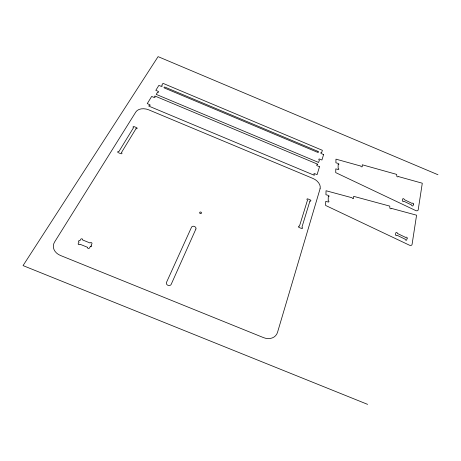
<?xml version="1.0" encoding="UTF-8"?>
<svg xmlns="http://www.w3.org/2000/svg" width="461" height="461" viewBox="0 0 461 461"><rect width="100%" height="100%" fill="white"/><g stroke="black" fill="none" stroke-linecap="round" stroke-linejoin="round"><path stroke-width="0.69" d="M367.619 404.366L23.05 265.599L158.083 56.634L437.95 174.731M338.167 164.525L338.109 168.403A0.778 0.519 28.6 0 1 338.829 169.152A0.778 0.519 28.6 0 1 338.097 169.504L335.792 168.87L335.729 172.627L415.62 210.516A2.426 1.585 34 0 0 418.208 209.841L422.288 183.219L398.183 176.5A0.761 0.484 31.7 0 1 397.52 176.845A0.761 0.484 31.7 0 1 396.794 176.108L396.691 174.396L362.242 164.773L362.271 166.479A0.766 0.496 29.7 0 1 361.568 166.824A0.766 0.496 29.7 0 1 360.854 166.087L335.965 159.143L335.902 162.802L338.184 163.436A0.772 0.513 28.4 0 1 338.893 164.179A0.772 0.513 28.4 0 1 338.167 164.525M328.295 196.565L328.186 200.794A0.813 0.565 29.4 0 1 328.935 201.601A0.813 0.565 29.4 0 1 328.157 201.999L325.737 201.353L325.616 205.45L409.351 245.154A2.553 1.735 35.6 0 0 412.082 244.359L416.577 215.189L391.32 208.366A0.795 0.53 32.9 0 1 390.623 208.764A0.795 0.53 32.9 0 1 389.862 207.974L389.77 206.113L353.645 196.334L353.656 198.195A0.801 0.547 30.6 0 1 352.919 198.582A0.801 0.547 30.6 0 1 352.169 197.792L326.048 190.739L325.933 194.732L328.33 195.378A0.807 0.559 29.2 0 1 329.068 196.173A0.807 0.559 29.2 0 1 328.295 196.565M407.167 238.158L406.688 239.927A0.824 0.559 35.2 0 1 405.801 240.135A0.824 0.559 35.2 0 1 405.225 239.219L396.881 235.196A0.824 0.565 34.6 0 1 395.987 235.398A0.824 0.565 34.6 0 1 395.411 234.493L395.924 232.736A0.824 0.559 34.5 0 1 396.812 232.54A0.824 0.559 34.5 0 1 397.382 233.445L405.709 237.455A0.824 0.559 35.1 0 1 406.59 237.248A0.824 0.559 35.1 0 1 407.167 238.158M413.494 204.079L413.05 205.687A0.784 0.513 33.6 0 1 412.209 205.86A0.784 0.513 33.6 0 1 411.65 205.012L403.686 201.175A0.784 0.513 33.1 0 1 402.839 201.342A0.784 0.513 33.1 0 1 402.292 200.5L402.758 198.904A0.784 0.513 33 0 1 403.606 198.743A0.784 0.513 33 0 1 404.153 199.578L412.099 203.405A0.784 0.513 33.6 0 1 412.935 203.238A0.784 0.513 33.6 0 1 413.494 204.079M320.067 188.808L277.499 332.41A11.951 9.894 33 0 1 263.519 337.625L60.518 255.498A12.516 9.871 5.1 0 1 54.571 242.042L135.851 111.942A10.205 6.898 15.1 0 1 148.799 109.868L313.007 178.476A9.9 6.852 27.7 0 1 320.067 188.808M319.508 166.744L317.082 174.65L314.782 173.682A0.789 0.542 27.5 0 0 313.889 173.901A0.789 0.542 27.5 0 0 314.46 174.725L314.281 175.284L148.724 106.065L149.036 105.557A0.818 0.542 15.5 0 0 150.067 105.39A0.818 0.542 15.5 0 0 149.612 104.607L147.249 103.621L151.669 96.435L154.003 97.415A0.807 0.53 15.9 0 0 155.017 97.259A0.807 0.53 15.9 0 0 154.562 96.493L154.867 95.997L317.715 164.231L317.548 164.779A0.784 0.524 27.3 0 0 316.672 164.98A0.784 0.524 27.3 0 0 317.231 165.787L319.508 166.744M323.599 154.55L321.922 160.019L319.669 159.074A0.772 0.519 27.3 0 0 318.805 159.275A0.772 0.519 27.3 0 0 319.358 160.071L318.62 162.456L156.244 94.396L157.57 92.223A0.795 0.519 16.1 0 0 158.578 92.073A0.795 0.519 16.1 0 0 158.123 91.313L155.812 90.344L158.866 85.377L161.154 86.34A0.789 0.513 16.4 0 0 162.145 86.195A0.789 0.513 16.4 0 0 161.696 85.446L162.987 83.337L322.383 150.315L321.663 152.631A0.766 0.507 27.2 0 0 320.81 152.827A0.766 0.507 27.2 0 0 321.363 153.611L323.599 154.55M309.925 201.036L301.909 227.273A0.853 0.622 28.9 0 1 302.508 228.201A0.853 0.622 28.9 0 1 301.54 228.477L299.056 227.452A0.853 0.622 28.7 0 1 298.463 226.524A0.853 0.622 28.7 0 1 299.431 226.247L307.533 200.039A0.818 0.576 28.1 0 1 306.951 199.169A0.818 0.576 28.1 0 1 307.879 198.922L310.265 199.918A0.818 0.576 28.2 0 1 310.852 200.789A0.818 0.576 28.2 0 1 309.925 201.036M195.896 229.025L171.198 284.333A2.547 2.109 17.4 0 1 167.971 285.313A2.547 2.109 17.4 0 1 166.484 282.42L191.517 227.227A2.368 1.832 19.5 0 1 194.461 226.46A2.368 1.832 19.5 0 1 195.896 229.025M90.275 246.606L89.434 248.07A0.997 0.795 7.5 0 1 88.12 248.404A0.997 0.795 7.5 0 1 87.619 247.332L80.064 244.267A1.003 0.789 6.7 0 1 78.739 244.601A1.003 0.789 6.7 0 1 78.249 243.529L79.108 242.071A1.003 0.784 6.8 0 1 78.618 240.999A1.003 0.784 6.8 0 1 79.937 240.671L80.796 239.224A0.997 0.784 7.1 0 1 82.11 238.896A0.997 0.784 7.1 0 1 82.605 239.962L90.114 243.01A0.991 0.784 8 0 1 91.416 242.682A0.991 0.784 8 0 1 91.918 243.748L91.082 245.2A0.997 0.789 7.8 0 1 91.583 246.272A0.997 0.789 7.8 0 1 90.275 246.606M136.001 128.671L121.45 152.585A0.882 0.628 13 0 1 121.923 153.467A0.882 0.628 13 0 1 120.782 153.686L118.235 152.631A0.882 0.628 12.8 0 1 117.762 151.75A0.882 0.628 12.8 0 1 118.903 151.531L133.546 127.651A0.847 0.582 14.3 0 1 133.085 126.821A0.847 0.582 14.3 0 1 134.168 126.637L136.623 127.657A0.847 0.582 14.4 0 1 137.084 128.486A0.847 0.582 14.4 0 1 136.001 128.671M317.917 151.352L165.061 87.158A0.789 0.513 16.6 0 0 164.07 87.302A0.789 0.513 16.6 0 0 164.525 88.051L317.612 152.332A0.766 0.507 26.9 0 0 318.47 152.136A0.766 0.507 26.9 0 0 317.917 151.352M199.924 213.149A0.957 0.72 19.9 0 0 201.509 213.12A0.957 0.72 19.9 0 0 200.437 212.008A0.957 0.72 19.9 0 0 199.924 213.149"/></g></svg>
